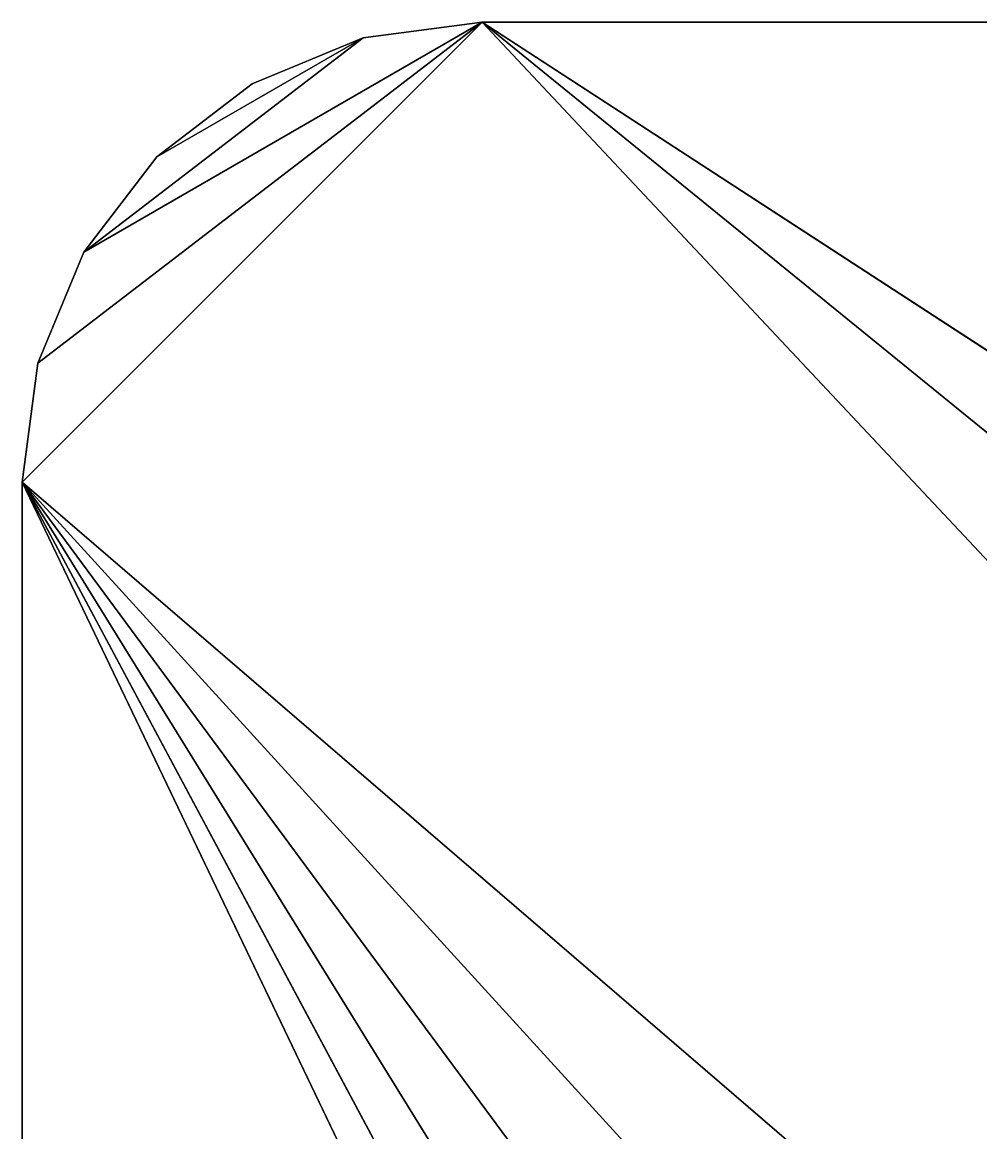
# Model space of a CAD drawing. Header units: millimetres. Extents: x -1000 to 1000, y -1301 to 1100.
# Drawn here: x -1000 to -875, y 955.1 to 1100 of the extents above; entities that cross this region are included whole.
import ezdxf

# ---------------------------------------------------------------- set-up
doc = ezdxf.new("R2010")
doc.units = ezdxf.units.MM
doc.layers.add('I-FURN-PNLS', color=7, linetype='Continuous', lineweight=30)

msp = doc.modelspace()

# ---------------------------------------------------------------- meshes
at = {"layer": 'I-FURN-PNLS', "color": 250, "true_color": 0x403c36}
mesh = msp.add_polyface(dxfattribs=at)
corners = [(-1000, 1040, 725), (-1000, -1041.59, 725), (-838.06, -1108.27, 725), (-672.49, -1165.33, 725), (-503.84, -1212.56, 725), (-332.71, -1249.8, 725), (-159.69, -1276.91, 725), (14.62, -1293.81, 725), (189.63, -1300.44, 725), (324.49, -400, 725), (167.28, -396.64, 725), (10.59, -383.55, 725), (-144.99, -360.77, 725), (-298.87, -328.39, 725), (-450.43, -286.53, 725), (-481.26, -187.11, 725), (-501.5, -85, 725), (-510.93, 18.66, 725), (-509.44, 122.75, 725), (-497.05, 226.1, 725), (-473.9, 327.59, 725), (-440.25, 426.09, 725), (-396.45, 520.52, 725), (-274.47, 558.73, 725), (-149.52, 585.67, 725), (-22.63, 601.14, 725), (105.14, 605, 725), (232.73, 597.22, 725), (359.08, 577.86, 725), (483.15, 547.09, 725), (544.71, 716.23, 725), (544.71, 956.23, 725), (506.19, 1100, 725), (-940, 1100, 725), (-955.53, 1097.96, 725), (-970, 1091.96, 725), (-982.43, 1082.43, 725), (-991.96, 1070, 725), (-997.96, 1055.53, 725), (134.54, -877.73, 725), (134.54, -995.92, 725), (-135.57, -995.92, 725), (-135.57, -877.73, 725)]
mesh.append_faces([[corners[k] for k in face] for face in [(22, 0, 21), (27, 32, 26), (24, 33, 23), (17, 1, 16), (4, 42, 3), (12, 42, 11), (8, 40, 7), (6, 41, 5)]], dxfattribs={"vtx0": -1, "vtx1": -1, "color": 250})
mesh.append_faces([[corners[k] for k in face] for face in [(0, 22, 33, 38)]], dxfattribs={"vtx0": -1, "vtx1": -1, "vtx2": -1, "color": 250})
mesh.append_faces([[corners[k] for k in face] for face in [(0, 18, 19), (33, 22, 23), (39, 10, 11, 42), (39, 9, 10), (41, 6, 7, 40), (40, 8, 9, 39)]], dxfattribs={"vtx0": -1, "vtx2": -1, "color": 250})
mesh.append_faces([[corners[k] for k in face] for face in [(14, 2, 3, 42)]], dxfattribs={"vtx0": -1, "vtx2": -1, "vtx3": -1, "color": 250})
mesh.append_faces([[corners[k] for k in face] for face in [(36, 37, 34, 35)]], dxfattribs={"vtx1": -1, "color": 250})
mesh.append_faces([[corners[k] for k in face] for face in [(20, 21, 0), (19, 20, 0), (25, 26, 32), (31, 32, 27, 30), (27, 28, 30), (15, 16, 1), (13, 14, 42), (12, 13, 42)]], dxfattribs={"vtx1": -1, "vtx2": -1, "color": 250})
mesh.append_faces([[corners[k] for k in face] for face in [(33, 34, 37, 38), (24, 25, 32, 33), (17, 18, 0, 1), (14, 15, 1, 2), (4, 5, 41, 42)]], dxfattribs={"vtx1": -1, "vtx3": -1, "color": 250})
mesh.append_faces([[corners[k] for k in face] for face in [(28, 29, 30)]], dxfattribs={"vtx2": -1, "color": 250})
mesh = msp.add_polyface(dxfattribs=at)
corners = [(-1000, 1040, 700), (-997.96, 1055.53, 700), (-991.96, 1070, 700), (-982.43, 1082.43, 700), (-970, 1091.96, 700), (-955.53, 1097.96, 700), (-940, 1100, 700), (506.19, 1100, 700), (544.71, 956.23, 700), (544.71, 716.23, 700), (483.15, 547.09, 700), (359.08, 577.86, 700), (232.73, 597.22, 700), (105.14, 605, 700), (-22.63, 601.14, 700), (-149.52, 585.67, 700), (-274.47, 558.73, 700), (-396.45, 520.52, 700), (-440.25, 426.09, 700), (-473.9, 327.59, 700), (-497.05, 226.1, 700), (-509.44, 122.75, 700), (-510.93, 18.66, 700), (-501.5, -85, 700), (-481.26, -187.11, 700), (-450.43, -286.53, 700), (-298.87, -328.39, 700), (-144.99, -360.77, 700), (10.59, -383.55, 700), (167.28, -396.64, 700), (324.49, -400, 700), (189.63, -1300.44, 700), (14.62, -1293.81, 700), (-159.69, -1276.91, 700), (-332.71, -1249.8, 700), (-503.84, -1212.56, 700), (-672.49, -1165.33, 700), (-838.06, -1108.27, 700), (-1000, -1041.59, 700), (134.54, -877.73, 700), (-135.57, -877.73, 700), (-135.57, -995.92, 700), (134.54, -995.92, 700)]
mesh.append_faces([[corners[k] for k in face] for face in [(5, 3, 4)]], dxfattribs={"vtx0": -1, "color": 250})
mesh.append_faces([[corners[k] for k in face] for face in [(31, 42, 30), (29, 39, 28), (21, 0, 20), (17, 6, 16), (12, 9, 11)]], dxfattribs={"vtx0": -1, "vtx1": -1, "color": 250})
mesh.append_faces([[corners[k] for k in face] for face in [(41, 34, 35, 40), (42, 31, 32, 41), (40, 27, 28, 39), (39, 29, 30, 42), (0, 21, 22), (6, 15, 16), (7, 14, 15, 6)]], dxfattribs={"vtx0": -1, "vtx2": -1, "color": 250})
mesh.append_faces([[corners[k] for k in face] for face in [(40, 35, 36, 25)]], dxfattribs={"vtx0": -1, "vtx2": -1, "vtx3": -1, "color": 250})
mesh.append_faces([[corners[k] for k in face] for face in [(25, 36, 37, 38), (41, 32, 33, 34)]], dxfattribs={"vtx0": -1, "vtx3": -1, "color": 250})
mesh.append_faces([[corners[k] for k in face] for face in [(10, 11, 9)]], dxfattribs={"vtx1": -1, "color": 250})
mesh.append_faces([[corners[k] for k in face] for face in [(24, 25, 38), (23, 24, 38), (25, 26, 40), (26, 27, 40), (19, 20, 0), (18, 19, 0), (1, 2, 6, 0), (13, 14, 7), (12, 13, 7), (8, 9, 12, 7)]], dxfattribs={"vtx1": -1, "vtx2": -1, "color": 250})
mesh.append_faces([[corners[k] for k in face] for face in [(17, 18, 0, 6)]], dxfattribs={"vtx1": -1, "vtx2": -1, "vtx3": -1, "color": 250})
mesh.append_faces([[corners[k] for k in face] for face in [(22, 23, 38, 0), (2, 3, 5, 6)]], dxfattribs={"vtx1": -1, "vtx3": -1, "color": 250})
mesh = msp.add_polyface(dxfattribs=at)
corners = [(-1000, 1040, 725), (-997.96, 1055.53, 725), (-991.96, 1070, 725), (-982.43, 1082.43, 725), (-970, 1091.96, 725), (-955.53, 1097.96, 725), (-940, 1100, 725), (-940, 1100, 700), (-955.53, 1097.96, 700), (-970, 1091.96, 700), (-982.43, 1082.43, 700), (-991.96, 1070, 700), (-997.96, 1055.53, 700), (-1000, 1040, 700)]
mesh.append_faces([[corners[k] for k in face] for face in [(7, 8, 5, 6), (0, 1, 12, 13)]], dxfattribs={"vtx1": -1, "color": 250})
mesh.append_faces([[corners[k] for k in face] for face in [(8, 9, 4, 5), (3, 4, 9, 10), (10, 11, 2, 3), (11, 12, 1, 2)]], dxfattribs={"vtx1": -1, "vtx3": -1, "color": 250})
mesh = msp.add_polyface(dxfattribs=at)
corners = [(-940, 1100, 725), (506.19, 1100, 725), (506.19, 1100, 700), (-940, 1100, 700)]
mesh.append_faces([[corners[k] for k in face] for face in [(3, 0, 1, 2)]], dxfattribs={"color": 250})
mesh = msp.add_polyface(dxfattribs=at)
corners = [(-1000, -1041.59, 725), (-1000, 1040, 725), (-1000, 1040, 700), (-1000, -1041.59, 700)]
mesh.append_faces([[corners[k] for k in face] for face in [(3, 0, 1, 2)]], dxfattribs={"color": 250})

doc.saveas('drawing.dxf')
